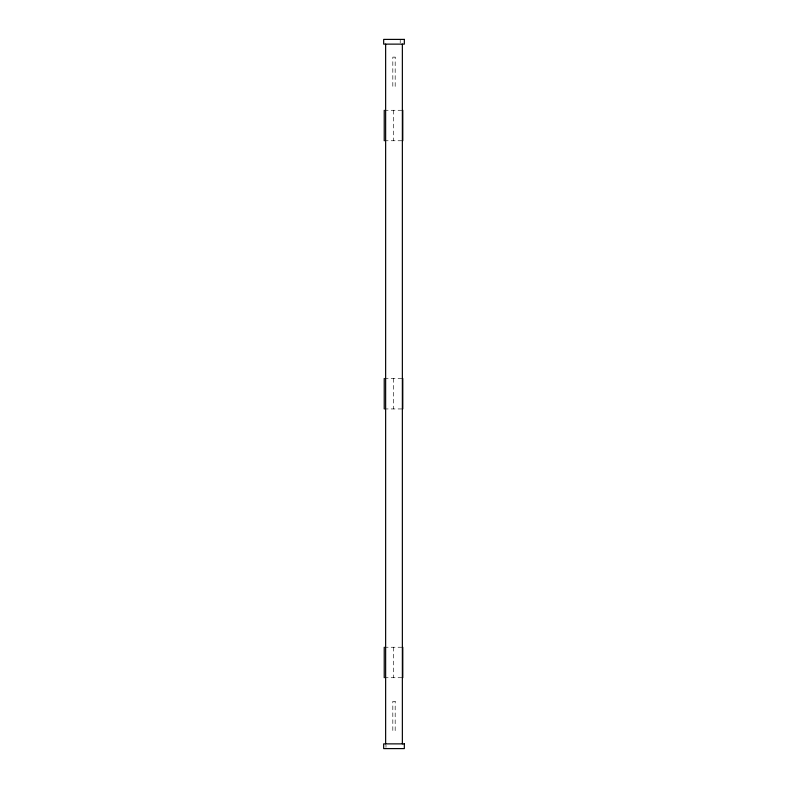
<?xml version="1.0" encoding="UTF-8"?>
<svg xmlns="http://www.w3.org/2000/svg" width="788" height="788" viewBox="0 0 788 788"><rect width="100%" height="100%" fill="white"/><g stroke="black" fill="none" stroke-linecap="round" stroke-linejoin="round"><path stroke-width="0.59" stroke-dasharray="3.94 2.96" d="M384.229 110.281L402.776 110.281M384.229 140.757L402.776 140.757M384.229 378.467L402.776 378.467M384.229 408.942L402.776 408.942M384.229 647.244L402.776 647.244M384.229 677.719L402.776 677.719M400.215 39.4L400.215 42.946M393.498 110.281L393.498 140.757M393.498 378.467L393.498 408.942M393.498 647.244L393.498 677.719M385.982 745.054L385.982 747.418M395.182 57.12L392.818 57.12L392.818 86.66L395.182 86.66L395.182 57.12M395.182 701.34L392.818 701.34L392.818 730.88L395.182 730.88L395.182 701.34"/><path stroke-width="1.18" d="M384.229 677.719L384.229 647.244M402.776 408.942L402.776 378.467M402.776 140.757L402.776 110.281M402.776 647.244L402.776 677.719M402.363 44.128L402.363 743.872M385.637 44.128L385.637 743.872M384.229 110.281L384.229 140.757M384.229 378.467L384.229 408.942M404.333 39.4L383.667 39.4L383.667 44.128L404.333 44.128L404.333 39.4M404.333 743.872L383.667 743.872L383.667 748.6L404.333 748.6L404.333 743.872"/></g></svg>
